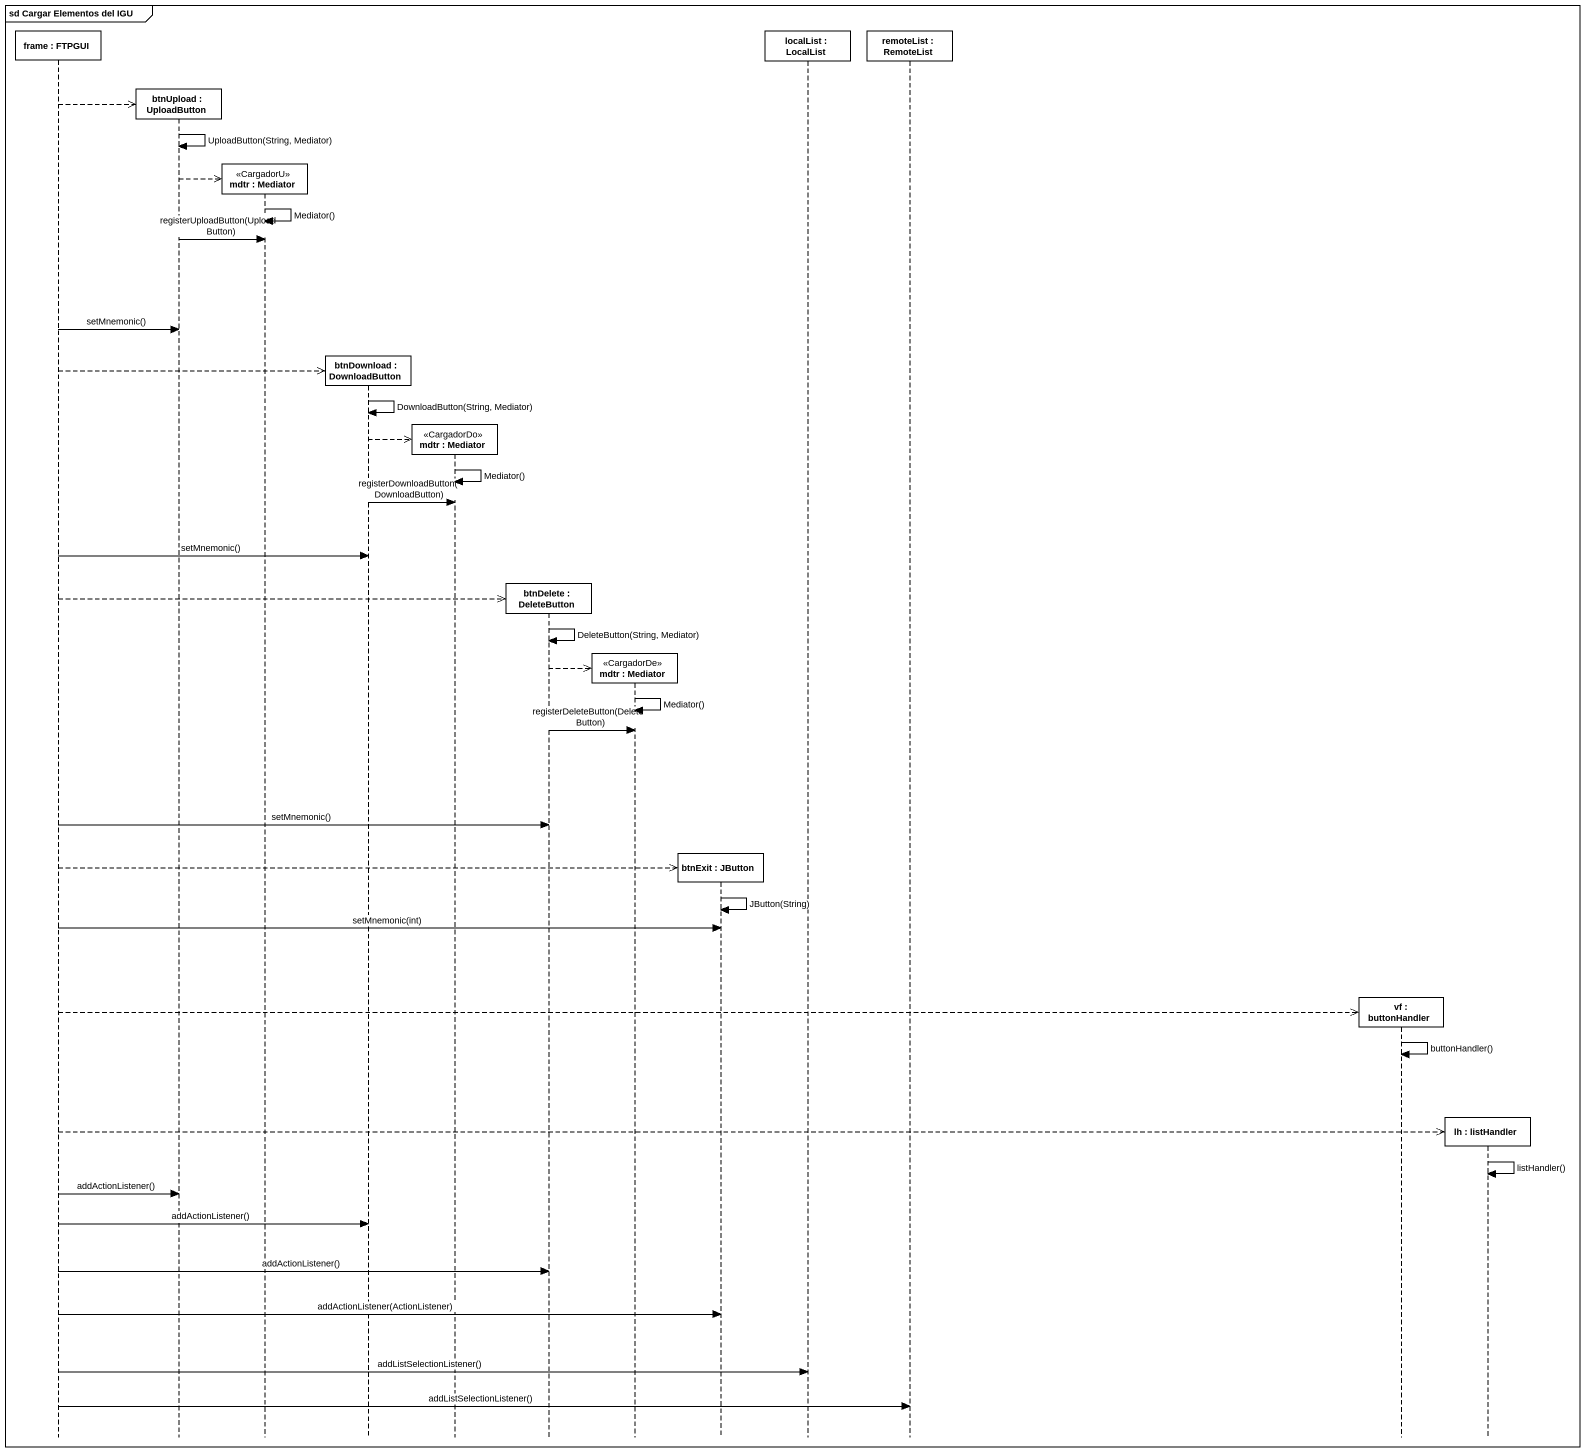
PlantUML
@startuml
mainframe sd Cargar Elementos del IGU
hide footbox
participant "frame : FTPGUI" as frame_
participant "btnUpload : UploadButton" as btnUpload
participant "mdtr : Mediator" as mdtr <<CargadorU>>
participant "btnDownload : DownloadButton" as btnDownload
participant "mdtr : Mediator" as mdtr_2 <<CargadorDo>>
participant "btnDelete : DeleteButton" as btnDelete
participant "mdtr : Mediator" as mdtr_3 <<CargadorDe>>
participant "btnExit : JButton" as btnExit
participant "localList : LocalList" as localList
participant "remoteList : RemoteList" as remoteList
participant "vf : buttonHandler" as vf
participant "lh : listHandler" as lh

frame_ -->> btnUpload **
btnUpload -> btnUpload : UploadButton(String, Mediator)
btnUpload -->> mdtr **
mdtr -> mdtr : Mediator()
btnUpload -> mdtr : registerUploadButton(UploadButton)
frame_ -> btnUpload : setMnemonic()
frame_ -->> btnDownload **
btnDownload -> btnDownload : DownloadButton(String, Mediator)
btnDownload -->> mdtr_2 **
mdtr_2 -> mdtr_2 : Mediator()
btnDownload -> mdtr_2 : registerDownloadButton(DownloadButton)
frame_ -> btnDownload : setMnemonic()
frame_ -->> btnDelete **
btnDelete -> btnDelete : DeleteButton(String, Mediator)
btnDelete -->> mdtr_3 **
mdtr_3 -> mdtr_3 : Mediator()
btnDelete -> mdtr_3 : registerDeleteButton(DeleteButton)
frame_ -> btnDelete : setMnemonic()
frame_ -->> btnExit **
btnExit -> btnExit : JButton(String)
frame_ -> btnExit : setMnemonic(int)
frame_ -->> vf **
vf -> vf : buttonHandler()
frame_ -->> lh **
lh -> lh : listHandler()
frame_ -> btnUpload : addActionListener()
frame_ -> btnDownload : addActionListener()
frame_ -> btnDelete : addActionListener()
frame_ -> btnExit : addActionListener(ActionListener)
frame_ -> localList : addListSelectionListener()
frame_ -> remoteList : addListSelectionListener()
@enduml
